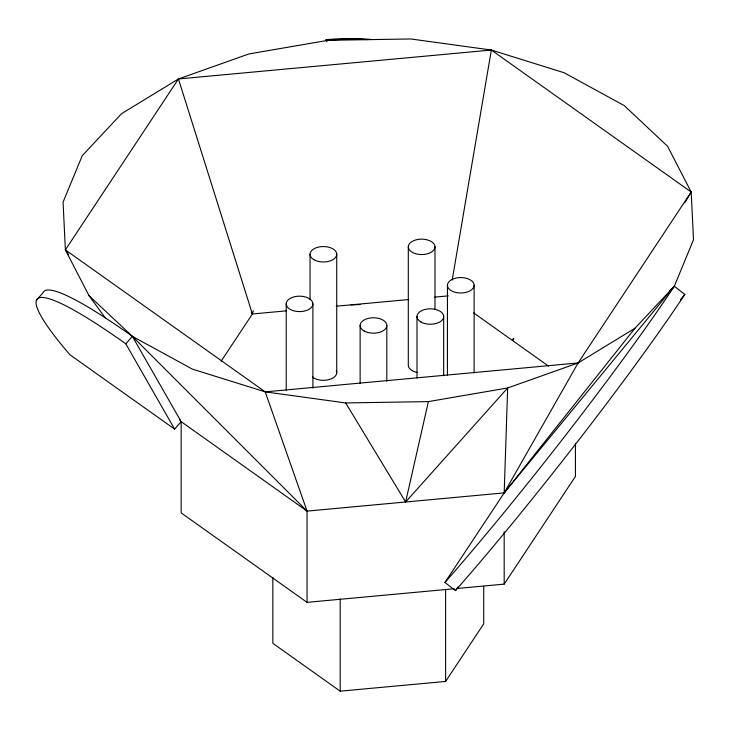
<?xml version="1.0" encoding="UTF-8"?>
<svg xmlns="http://www.w3.org/2000/svg" width="730" height="730" viewBox="0 0 730 730"><rect width="100%" height="100%" fill="white"/><g stroke="black" fill="none" stroke-linecap="round" stroke-linejoin="round"><path stroke-width="1.09" d="M179.808 419.814L181.159 421.657L307.056 511.109L504.184 492.887L507.669 387.968L578.123 362.947L634.972 328.245L674.319 286.233L693.5 239.768L691.191 192.026L667.567 146.255L624.223 105.576L564.126 72.754L491.354 50.041L410.88 38.964L328.19 40.296L248.912 53.938L178.448 78.959L121.6 113.661L82.253 155.672L63.072 202.137L65.381 249.879L89.005 295.65L105.823 318.645M452.198 280.046L491.354 50.041L178.448 78.959L65.381 249.879L68.556 254.597M405.624 502.003L428.382 401.609L507.669 387.968L405.624 502.003L345.691 402.942L265.218 391.864L192.455 369.143L132.349 336.329A265.866 31.938 41.1 0 0 43.061 292.703L36.527 300.185M221.144 361.204L252.388 313.982L253.301 310.679M513.445 338.437L512.469 340.481L513.893 338.702M505.434 490.998L444.944 582.44L455.42 590.652A265.866 18.022 -51.9 0 0 684.804 294.445L674.319 286.233L504.184 492.887L578.123 362.947L691.191 192.026L491.354 50.041M684.767 202.757L691.191 192.026M455.42 590.652L457.911 586.883M456.606 588.526L504.184 584.128L575.423 476.453L575.423 443.375M272.847 577.293L272.847 643.322L340.189 691.173L445.628 681.428L483.725 623.831L483.725 586.263M504.184 492.887L634.972 328.245M680.46 299.72L684.804 294.445M454.334 588.736L307.056 602.35L307.056 511.109L132.349 336.329L181.159 421.657L174.625 429.14L69.916 354.743A265.866 31.938 41.1 0 1 125.825 343.821L132.349 336.329L89.005 295.65M669.501 291.06L671.91 288.642M251.138 312.075L252.388 313.982L286.379 310.834M336.229 306.226L408.736 299.528M434.788 297.119L448.384 295.86M65.381 249.879L265.218 391.864L578.123 362.947M350.957 304.866L360.036 304.574M345.691 402.942L428.382 401.609M326.949 41.738L325.972 39.675L328.19 40.296A265.866 263.32 -74.4 0 1 367.299 39.621M473.587 312.86L548.577 366.141M307.056 602.35L181.159 512.898L181.159 421.657M125.825 343.821L174.625 429.14M265.218 391.864L307.056 511.109M178.448 78.959L252.388 313.982M504.184 531.668L504.184 584.128M474.117 285.284A13.341 7.701 0 0 1 454.106 291.954A13.341 7.701 0 0 1 454.106 278.614A13.341 7.701 0 0 1 474.117 285.284L474.117 372.921M447.435 285.284L447.435 375.193M445.628 589.201L445.628 681.428M443.676 316.528L443.676 375.713M434.989 246.849A13.341 7.701 0 0 1 414.969 253.52A13.341 7.701 0 0 1 414.969 240.179A13.341 7.701 0 0 1 434.989 246.849L434.989 309.438M416.994 316.528L416.994 377.985M408.298 246.849L408.298 365.21A13.341 7.701 0 0 0 417.085 372.446M386.827 325.471L386.827 381.233M360.136 325.471L360.136 383.515M340.189 598.947L340.189 691.173M336.731 254.268L336.731 372.619M312.905 303.89A13.341 7.701 0 0 1 292.894 310.56A13.341 7.701 0 0 1 292.894 297.21A13.341 7.701 0 0 1 312.905 303.89L312.905 388.104M310.049 254.268L310.049 299.784M286.224 303.89L286.224 390.377M674.319 286.233A265.866 18.022 -51.9 0 1 444.944 582.44M336.284 370.63A13.341 7.701 0 0 1 329.029 379.609A13.341 7.701 0 0 1 312.458 377.045M325.972 39.675A265.866 263.32 -74.4 0 1 370.657 39.383M313.955 259.716A13.341 7.701 0 0 0 336.284 256.257A13.341 7.701 0 0 0 319.941 246.822A13.341 7.701 0 0 0 313.955 259.716M364.051 330.918A13.341 7.701 0 0 0 386.371 327.469A13.341 7.701 0 0 0 370.028 318.034A13.341 7.701 0 0 0 364.051 330.918M420.9 321.976A13.341 7.701 0 0 0 443.229 318.526A13.341 7.701 0 0 0 426.886 309.091A13.341 7.701 0 0 0 420.9 321.976"/></g></svg>
